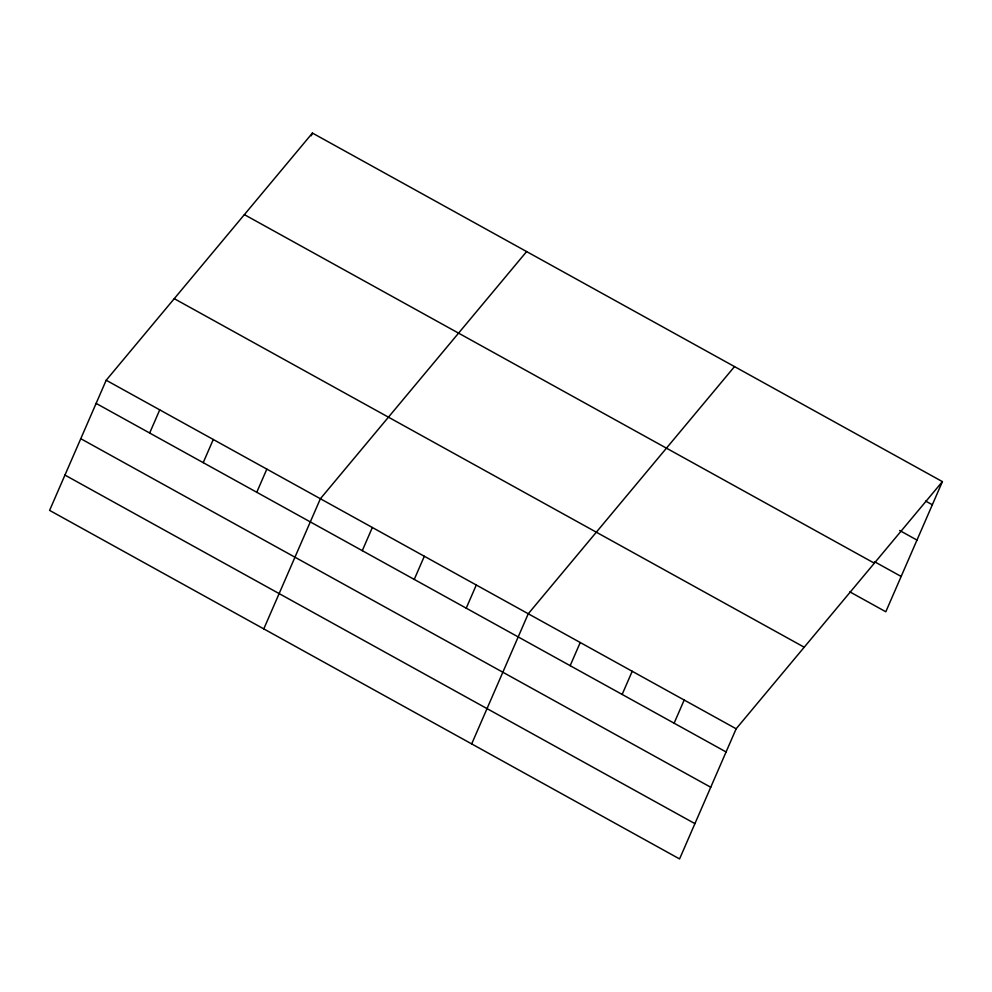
<?xml version="1.0" encoding="UTF-8"?>
<svg xmlns="http://www.w3.org/2000/svg" width="992" height="992" viewBox="0 0 992 992"><rect width="100%" height="100%" fill="white"/><g stroke="black" fill="none" stroke-linecap="round" stroke-linejoin="round"><path stroke-width="1.49" d="M106.194 380.234L49.6 510.384L679.57 858.936L736.151 728.785L942.4 481.616L312.43 133.064L106.194 380.234L736.151 728.785M149.668 433.02L159.737 409.857M311.252 135.78L312.43 133.064M203.211 462.644L213.28 439.493M256.767 492.268L266.836 469.117M263.785 628.891L320.379 498.74L526.628 251.571M362.278 550.659L372.347 527.496M414.259 579.415L424.328 556.252M466.228 608.17L476.296 585.007M471.671 743.913L528.265 613.763L734.514 366.594M570.164 665.682L580.233 642.518M622.145 694.437L632.214 671.274M674.114 723.193L684.182 700.03M942.4 481.616L885.806 611.766L849.834 591.852M925.672 501.084L932.331 504.767M899.657 530.497L916.98 540.082M874.51 561.708L901.158 576.464M244.379 214.632L874.336 563.183M174.257 298.666L804.214 647.218M96.125 403.397L726.082 751.948M80.774 438.7L710.731 787.251M64.951 475.081L694.921 823.633"/></g></svg>
